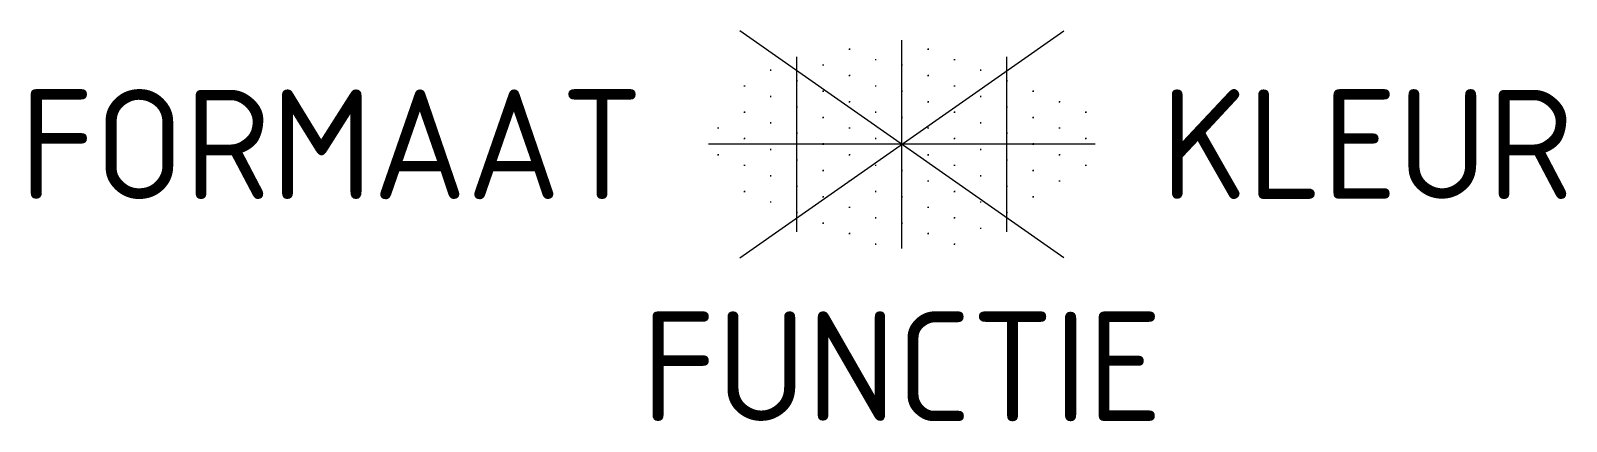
# Model space of a CAD drawing. Extents: x -14.3 to 10.9, y -4.6 to 1.9.
import ezdxf
from ezdxf.enums import TextEntityAlignment as Align

# ---------------------------------------------------------------- set-up
doc = ezdxf.new("R2010")
doc.units = 0
doc.styles.add('NLCS-ISO', font='NLCS-ISO.ttf')

msp = doc.modelspace()

# ---------------------------------------------------------------- linework, layer by layer
for p, q in [((-2.662244, -1.864123), (2.662244, 1.864123)), ((2.662244, -1.864123), (-2.662244, 1.864123)), ((-0.87124, 1.56124), (-0.85399, 1.56124)), ((-0.862615, 1.569865), (-0.862615, 1.552615)), ((0, 0.00874), (0, 1.710625)), ((0.422625, 1.56124), (0.439875, 1.56124)), ((0.43125, 1.569865), (0.43125, 1.552615)), ((-1.725115, 0.00874), (-1.725115, 1.436443)), ((-1.30249, 1.30249), (-1.28524, 1.30249)), ((-1.293865, 1.311115), (-1.293865, 1.293865)), ((-0.43999, 1.38874), (-0.42274, 1.38874)), ((-0.431365, 1.397365), (-0.431365, 1.380115)), ((-0.00874, 1.30249), (-0.000115, 1.30249)), ((0, 1.311115), (0, 1.293865)), ((0, 1.30249), (0.008625, 1.30249)), ((0.853875, 1.38874), (0.871125, 1.38874)), ((0.8625, 1.397365), (0.8625, 1.380115)), ((1.725, 0.00874), (1.725, 1.436483)), ((-2.16499, 1.21624), (-2.14774, 1.21624)), ((-2.156365, 1.224865), (-2.156365, 1.207615)), ((-1.73374, 1.04374), (-1.71649, 1.04374)), ((-1.725115, 1.052365), (-1.725115, 1.035115)), ((-0.87124, 1.12999), (-0.85399, 1.12999)), ((-0.862615, 1.138615), (-0.862615, 1.121365)), ((0.422625, 1.12999), (0.439875, 1.12999)), ((0.43125, 1.138615), (0.43125, 1.121365)), ((1.285125, 1.21624), (1.302375, 1.21624)), ((1.29375, 1.224865), (1.29375, 1.207615)), ((1.716375, 1.04374), (1.733625, 1.04374)), ((1.725, 1.052365), (1.725, 1.035115)), ((-2.59624, 0.95749), (-2.57899, 0.95749)), ((-2.587615, 0.966115), (-2.587615, 0.948865)), ((-2.16499, 0.78499), (-2.14774, 0.78499)), ((-2.156365, 0.793615), (-2.156365, 0.776365)), ((-1.30249, 0.87124), (-1.28524, 0.87124)), ((-1.293865, 0.879865), (-1.293865, 0.862615)), ((-0.43999, 0.95749), (-0.42274, 0.95749)), ((-0.431365, 0.966115), (-0.431365, 0.948865)), ((-0.00874, 0.87124), (-0.000115, 0.87124)), ((0, 0.879865), (0, 0.862615)), ((0, 0.87124), (0.008625, 0.87124)), ((0.853875, 0.95749), (0.871125, 0.95749)), ((0.8625, 0.966115), (0.8625, 0.948865)), ((1.285125, 0.78499), (1.302375, 0.78499)), ((1.29375, 0.793615), (1.29375, 0.776365)), ((2.147625, 0.87124), (2.164875, 0.87124)), ((2.15625, 0.879865), (2.15625, 0.862615)), ((-2.59624, 0.52624), (-2.57899, 0.52624)), ((-2.587615, 0.534865), (-2.587615, 0.517615)), ((-1.73374, 0.61249), (-1.71649, 0.61249)), ((-1.725115, 0.621115), (-1.725115, 0.603865)), ((-0.87124, 0.69874), (-0.85399, 0.69874)), ((-0.862615, 0.707365), (-0.862615, 0.690115)), ((-0.43999, 0.52624), (-0.42274, 0.52624)), ((-0.431365, 0.534865), (-0.431365, 0.517615)), ((0.422625, 0.69874), (0.439875, 0.69874)), ((0.43125, 0.707365), (0.43125, 0.690115)), ((0.853875, 0.52624), (0.871125, 0.52624)), ((0.8625, 0.534865), (0.8625, 0.517615)), ((1.716375, 0.61249), (1.733625, 0.61249)), ((1.725, 0.621115), (1.725, 0.603865)), ((2.578875, 0.69874), (2.596125, 0.69874)), ((2.5875, 0.707365), (2.5875, 0.690115)), ((3.010125, 0.52624), (3.027375, 0.52624)), ((3.01875, 0.534865), (3.01875, 0.517615)), ((-3.02749, 0.26749), (-3.01024, 0.26749)), ((-3.018865, 0.276115), (-3.018865, 0.258865)), ((-2.16499, 0.35374), (-2.14774, 0.35374)), ((-2.156365, 0.362365), (-2.156365, 0.345115)), ((-1.30249, 0.43999), (-1.28524, 0.43999)), ((-1.293865, 0.448615), (-1.293865, 0.431365)), ((-0.87124, 0.26749), (-0.85399, 0.26749)), ((-0.862615, 0.276115), (-0.862615, 0.258865)), ((-0.00874, 0.43999), (-0.000115, 0.43999)), ((0, 0.448615), (0, 0.431365)), ((0, 0.43999), (0.008625, 0.43999)), ((0.422625, 0.26749), (0.439875, 0.26749)), ((0.43125, 0.276115), (0.43125, 0.258865)), ((1.285125, 0.35374), (1.302375, 0.35374)), ((1.29375, 0.362365), (1.29375, 0.345115)), ((2.147625, 0.43999), (2.164875, 0.43999)), ((2.15625, 0.448615), (2.15625, 0.431365)), ((2.578875, 0.26749), (2.596125, 0.26749)), ((2.5875, 0.276115), (2.5875, 0.258865)), ((-2.59624, 0.09499), (-2.57899, 0.09499)), ((-2.587615, 0.103615), (-2.587615, 0.086365)), ((-1.73374, 0.18124), (-1.71649, 0.18124)), ((-1.725115, 0.189865), (-1.725115, 0.172615)), ((-1.725115, -1.436443), (-1.725115, 0)), ((-1.30249, 0.00874), (-1.28524, 0.00874)), ((-1.293865, 0.017365), (-1.293865, 0.000115)), ((-0.43999, 0.09499), (-0.42274, 0.09499)), ((-0.431365, 0.103615), (-0.431365, 0.086365)), ((0, -1.710625), (0, 0)), ((0.853875, 0.09499), (0.871125, 0.09499)), ((0.8625, 0.103615), (0.8625, 0.086365)), ((1.716375, 0.18124), (1.733625, 0.18124)), ((1.725, 0.189865), (1.725, 0.172615)), ((1.725, -1.436483), (1.725, 0)), ((2.147625, 0.00874), (2.164875, 0.00874)), ((2.15625, 0.017365), (2.15625, 0.000115)), ((3.010125, 0.09499), (3.027375, 0.09499)), ((3.01875, 0.103615), (3.01875, 0.086365)), ((-0.000115, 0), (-3.176875, 0)), ((-3.02749, -0.1725), (-3.01024, -0.1725)), ((-3.018865, -0.163875), (-3.018865, -0.181125)), ((-2.16499, -0.08625), (-2.14774, -0.08625)), ((-2.156365, -0.077625), (-2.156365, -0.094875)), ((-1.725115, -0.250125), (-1.725115, -0.267375)), ((-1.30249, 0), (-1.28524, 0)), ((-1.293865, 0), (-1.293865, -0.008625)), ((-0.87124, -0.1725), (-0.85399, -0.1725)), ((-0.862615, -0.163875), (-0.862615, -0.181125)), ((-0.00874, 0), (-0.000115, 0)), ((0, 0), (0, -0.008625)), ((0, 0), (0.008625, 0)), ((3.176875, 0), (0, 0)), ((0.422625, -0.1725), (0.439875, -0.1725)), ((0.43125, -0.163875), (0.43125, -0.181125)), ((1.285125, -0.08625), (1.302375, -0.08625)), ((1.29375, -0.077625), (1.29375, -0.094875)), ((1.725, -0.250125), (1.725, -0.267375)), ((2.147625, 0), (2.164875, 0)), ((2.15625, 0), (2.15625, -0.008625)), ((2.578875, -0.1725), (2.596125, -0.1725)), ((2.5875, -0.163875), (2.5875, -0.181125)), ((-2.59624, -0.345), (-2.57899, -0.345)), ((-2.587615, -0.336375), (-2.587615, -0.353625)), ((-1.73374, -0.25875), (-1.71649, -0.25875)), ((-1.30249, -0.43125), (-1.28524, -0.43125)), ((-1.293865, -0.422625), (-1.293865, -0.439875)), ((-0.43999, -0.345), (-0.42274, -0.345)), ((-0.431365, -0.336375), (-0.431365, -0.353625)), ((-0.00874, -0.43125), (-0.000115, -0.43125)), ((0, -0.422625), (0, -0.439875)), ((0, -0.43125), (0.008625, -0.43125)), ((0.853875, -0.345), (0.871125, -0.345)), ((0.8625, -0.336375), (0.8625, -0.353625)), ((1.716375, -0.25875), (1.733625, -0.25875)), ((2.147625, -0.43125), (2.164875, -0.43125)), ((2.15625, -0.422625), (2.15625, -0.439875)), ((3.010125, -0.345), (3.027375, -0.345)), ((3.01875, -0.336375), (3.01875, -0.353625)), ((-2.16499, -0.5175), (-2.14774, -0.5175)), ((-2.156365, -0.508875), (-2.156365, -0.526125)), ((-1.73374, -0.69), (-1.71649, -0.69)), ((-1.725115, -0.681375), (-1.725115, -0.698625)), ((-0.87124, -0.60375), (-0.85399, -0.60375)), ((-0.862615, -0.595125), (-0.862615, -0.612375)), ((0.422625, -0.60375), (0.439875, -0.60375)), ((0.43125, -0.595125), (0.43125, -0.612375)), ((1.285125, -0.5175), (1.302375, -0.5175)), ((1.29375, -0.508875), (1.29375, -0.526125)), ((1.716375, -0.69), (1.733625, -0.69)), ((1.725, -0.681375), (1.725, -0.698625)), ((2.578875, -0.60375), (2.596125, -0.60375)), ((2.5875, -0.595125), (2.5875, -0.612375)), ((-2.59624, -0.77625), (-2.57899, -0.77625)), ((-2.587615, -0.767625), (-2.587615, -0.784875)), ((-2.16499, -0.94875), (-2.14774, -0.94875)), ((-2.156365, -0.940125), (-2.156365, -0.957375)), ((-1.30249, -0.8625), (-1.28524, -0.8625)), ((-1.293865, -0.853875), (-1.293865, -0.871125)), ((-0.43999, -0.77625), (-0.42274, -0.77625)), ((-0.431365, -0.767625), (-0.431365, -0.784875)), ((-0.00874, -0.8625), (-0.000115, -0.8625)), ((0, -0.853875), (0, -0.871125)), ((0, -0.8625), (0.008625, -0.8625)), ((0.853875, -0.77625), (0.871125, -0.77625)), ((0.8625, -0.767625), (0.8625, -0.784875)), ((1.285125, -0.94875), (1.302375, -0.94875)), ((1.29375, -0.940125), (1.29375, -0.957375)), ((2.147625, -0.8625), (2.164875, -0.8625)), ((2.15625, -0.853875), (2.15625, -0.871125)), ((-1.73374, -1.12125), (-1.71649, -1.12125)), ((-1.725115, -1.112625), (-1.725115, -1.129875)), ((-0.87124, -1.035), (-0.85399, -1.035)), ((-0.862615, -1.026375), (-0.862615, -1.043625)), ((-0.43999, -1.2075), (-0.42274, -1.2075)), ((-0.431365, -1.198875), (-0.431365, -1.216125)), ((0.422625, -1.035), (0.439875, -1.035)), ((0.43125, -1.026375), (0.43125, -1.043625)), ((0.853875, -1.2075), (0.871125, -1.2075)), ((0.8625, -1.198875), (0.8625, -1.216125)), ((1.716375, -1.12125), (1.733625, -1.12125)), ((1.725, -1.112625), (1.725, -1.129875)), ((-1.30249, -1.29375), (-1.28524, -1.29375)), ((-1.293865, -1.285125), (-1.293865, -1.302375)), ((-0.87124, -1.46625), (-0.85399, -1.46625)), ((-0.862615, -1.457625), (-0.862615, -1.474875)), ((-0.00874, -1.29375), (-0.000115, -1.29375)), ((0, -1.285125), (0, -1.302375)), ((0, -1.29375), (0.008625, -1.29375)), ((0.422625, -1.46625), (0.439875, -1.46625)), ((0.43125, -1.457625), (0.43125, -1.474875)), ((1.285125, -1.38), (1.302375, -1.38)), ((1.29375, -1.371375), (1.29375, -1.388625)), ((-0.43999, -1.63875), (-0.42274, -1.63875)), ((-0.431365, -1.630125), (-0.431365, -1.647375)), ((0.853875, -1.63875), (0.871125, -1.63875)), ((0.8625, -1.630125), (0.8625, -1.642077))]:
    msp.add_line(p, q)

# ---------------------------------------------------------------- texts
at = {"style": 'NLCS-ISO'}
msp.add_attdef('FORMAAT', text='', height=1.8, dxfattribs=at).set_placement((-4.25, 0), align=Align.MIDDLE_RIGHT)
msp.add_attdef('KLEUR', text='', height=1.8, dxfattribs=at).set_placement((4.25, 0), align=Align.MIDDLE_LEFT)
at = {"style": 'NLCS-ISO', "flags": 1}
msp.add_attdef('FUNCTIE', text='', height=1.8, dxfattribs=at).set_placement((0, -2.75), align=Align.TOP_CENTER)

doc.saveas('drawing.dxf')
